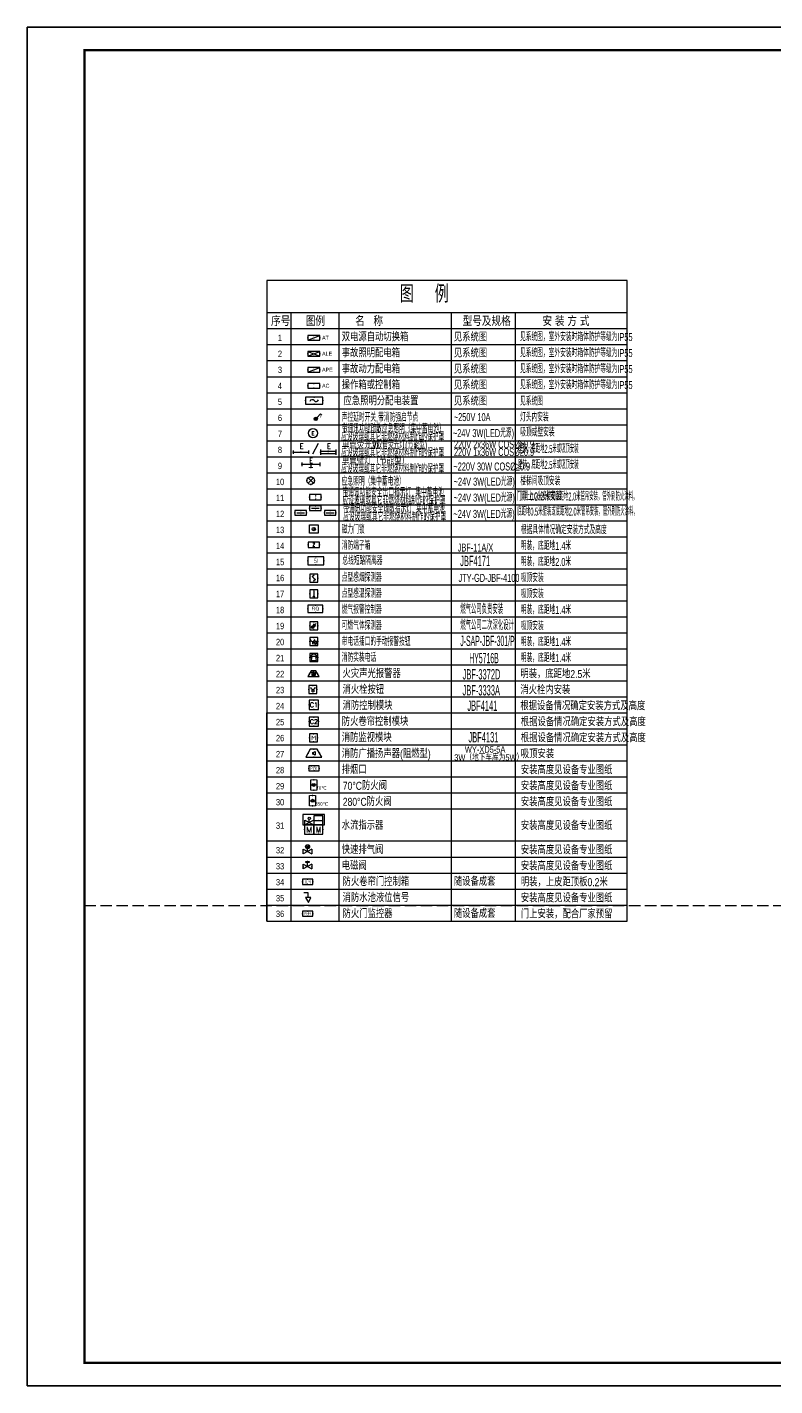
# Model space of a CAD drawing. Extents: x -54686 to 596156, y -555137 to 71395.
# Drawn here: x 215754 to 248431, y -483226 to -423826 of the extents above; entities that cross this region are included whole.
import ezdxf
from ezdxf.enums import TextEntityAlignment as Align

# ---------------------------------------------------------------- set-up
doc = ezdxf.new("R2010")
doc.units = 0
doc.header["$LTSCALE"] = 1000
for name, pattern in [('CONTINOUS', [0]), ('DASH', [0.35, 0.25, -0.1]), ('DOTE', [2.42, 2, -0.2, 0.02, -0.2])]:
    doc.linetypes.add(name, pattern=pattern)
doc.layers.get('0').update_dxf_attribs({"linetype": 'CONTINUOUS'})
for name, color, linetype in [('BG-TEXT', 7, 'CONTINUOUS'), ('BG-WIRE', 7, 'CONTINUOUS'), ('DIM-系统', 3, 'CONTINUOUS'), ('EQUIP', 3, 'CONTINUOUS'), ('EQUIP-动力', 3, 'CONTINUOUS'), ('EQUIP-消防', 3, 'CONTINUOUS'), ('EQUIP-照明', 3, 'CONTINUOUS'), ('EQUIP-箱柜', 3, 'CONTINUOUS'), ('LAYER1', 7, 'CONTINOUS'), ('TEL_TEXT', 3, 'CONTINUOUS'), ('TEL_TITLE', 6, 'CONTINUOUS'), ('WIRE', 4, 'CONTINUOUS')]:
    doc.layers.add(name, color=color, linetype=linetype)
doc.styles.add('_HZTXT', font='ROS', dxfattribs={"width": 0.8, "bigfont": 'JD'})
doc.styles.add('_SIMPLEX', font='SIMPLEX', dxfattribs={"width": 0.8, "bigfont": 'JD'})
doc.styles.add('_TCH_LABEL', font='COMPLEX', dxfattribs={"bigfont": 'GBCBIG'})
doc.styles.add('_TEL_DIM', font='SIMPLEX', dxfattribs={"width": 0.8, "height": 3.5, "bigfont": 'HZTXT'})
doc.styles.add('JD', font='ROS', dxfattribs={"width": 0.8, "height": 600, "bigfont": 'HZTXT'})
doc.styles.get("Standard").update_dxf_attribs({"font": 'GBENOR', "bigfont": 'GBCBIG'})

# ---------------------------------------------------------------- blocks, each defined once
blk = doc.blocks.new('$equip$00001416')
for p, q in [((0.75, 0.6), (-0.75, 0.6)), ((-0.75, 0), (0.75, 0.6)), ((-0.75, 0.6), (-0.75, 0)), ((-0.75, 0), (0.75, 0)), ((0.75, 0), (0.75, 0.6))]:
    blk.add_line(p, q)
for p in [(-0.75, 0.3), (0, 0.6), (0, 0), (0.75, 0.3)]:
    blk.add_point(p)
at = {"style": '_TCH_LABEL', "flags": 9}
blk.add_attdef('A', (0, 0), '', height=0.00002, dxfattribs=at)
blk = doc.blocks.new('$equip$00001424')
for p, q in [((-0.75, 0), (0.75, 0.6)), ((-0.75, 0.6), (0.75, 0)), ((0.75, 0.6), (-0.75, 0.6)), ((-0.75, 0.6), (-0.75, 0)), ((-0.75, 0), (0.75, 0)), ((0.75, 0), (0.75, 0.6))]:
    blk.add_line(p, q)
for p in [(-0.75, 0.3), (0, 0.6), (0, 0), (0.75, 0.3)]:
    blk.add_point(p)
at = {"style": '_TCH_LABEL', "flags": 9}
blk.add_attdef('A', (0, 0), '', height=0.00002, dxfattribs=at)
blk = doc.blocks.new('$equip$00001413')
for p, q in [((0.75, 0.6), (-0.75, 0.6)), ((-0.75, 0.6), (-0.75, 0)), ((-0.75, 0), (0.75, 0)), ((0.75, 0), (0.75, 0.6))]:
    blk.add_line(p, q)
for p in [(-0.75, 0.3), (0, 0.6), (0, 0), (0.75, 0.3)]:
    blk.add_point(p)
at = {"style": '_TCH_LABEL', "flags": 9}
blk.add_attdef('A', (0, 0), '', height=0.00002, dxfattribs=at)
blk = doc.blocks.new('$equip$00001763')
for p, q in [((0.72, 0.66), (-0.72, 0.66)), ((-0.72, 0.66), (-0.72, 0)), ((-0.72, 0), (0.72, 0)), ((0.72, 0), (0.72, 0.66))]:
    blk.add_line(p, q)
for p in [(-0.72, 0.33), (0, 0.66), (0, 0), (0.72, 0.33)]:
    blk.add_point(p)
at = {"width": 0.8}
blk.add_text('E', height=0.45, dxfattribs=at).set_placement((-0.08, 0.11))
at = {"style": '_TEL_DIM', "flags": 1}
blk.add_attdef('A', text='', height=0.00002, dxfattribs=at).set_placement((0, 0), align=Align.MIDDLE_CENTER)
blk = doc.blocks.new('$equip$00001687')
for p, q in [((0.72, 0.6), (-0.72, 0.6)), ((-0.72, 0.6), (-0.72, 0)), ((-0.72, 0), (0.72, 0)), ((0.72, 0), (0.72, 0.6))]:
    blk.add_line(p, q)
at = {"color": 7}
blk.add_line((-0.48, 0.3), (0.48, 0.3), dxfattribs=at)
for p in [(-0.72, 0.3), (0, 0.6), (0, 0), (0.72, 0.3)]:
    blk.add_point(p)
blk.add_solid([(0.24, 0.23), (0.53, 0.3), (0.24, 0.37)])
at = {"layer": 'TEL_TEXT', "style": '_TEL_DIM', "flags": 1}
blk.add_attdef('A', text='', height=0.00002, dxfattribs=at).set_placement((0, 0), align=Align.MIDDLE_CENTER)
blk = doc.blocks.new('$equip$00001686')
for p, q in [((0.72, 0.6), (-0.72, 0.6)), ((-0.72, 0.6), (-0.72, 0)), ((-0.72, 0), (0.72, 0)), ((0.72, 0), (0.72, 0.6))]:
    blk.add_line(p, q)
at = {"color": 7}
blk.add_line((-0.48, 0.3), (0.48, 0.3), dxfattribs=at)
for p in [(-0.72, 0.3), (0, 0.6), (0, 0), (0.72, 0.3)]:
    blk.add_point(p)
blk.add_solid([(-0.24, 0.23), (-0.53, 0.3), (-0.24, 0.37)])
at = {"layer": 'TEL_TEXT', "style": '_TEL_DIM', "flags": 1}
blk.add_attdef('A', text='', height=0.00002, dxfattribs=at).set_placement((0, 0), align=Align.MIDDLE_CENTER)
blk = doc.blocks.new('$equip$00001685')
for p, q in [((0.72, 0), (-0.72, 0)), ((-0.72, 0), (-0.72, -0.6)), ((0.72, -0.6), (0.72, 0)), ((-0.72, -0.6), (0.72, -0.6)), ((-0.48, -0.3), (0.48, -0.3))]:
    blk.add_line(p, q)
for p in [(0, 0), (-0.72, -0.3), (0, -0.6), (0.72, -0.3)]:
    blk.add_point(p)
for points in [[(-0.24, -0.37), (-0.53, -0.3), (-0.24, -0.23)], [(0.24, -0.37), (0.53, -0.3), (0.24, -0.23)]]:
    blk.add_solid(points)
at = {"flags": 9}
blk.add_attdef('A', (0, 0), '', height=0.00002, dxfattribs=at)
blk = doc.blocks.new('$equip$00001700')
for p, q in [((-0.5, 0.5), (-0.5, -0.5)), ((0.5, 0.5), (-0.5, 0.5)), ((-0.2, 0.2), (0.05, 0.4)), ((0, 0), (-0.2, 0.2)), ((0, 0), (0.2, -0.2)), ((0.5, -0.5), (0.5, 0.5)), ((-0.5, -0.5), (0.5, -0.5)), ((0.2, -0.2), (-0.05, -0.4))]:
    blk.add_line(p, q)
for p in [(-0.5, 0), (0, 0.5), (0.5, 0), (0, -0.5)]:
    blk.add_point(p)
at = {"flags": 1}
for tag, height, p in [('A', 0.00002, (0, 0)), ('B', 0.4, (0.75, -0.2))]:
    blk.add_attdef(tag, text='', height=height, dxfattribs=at).set_placement(p, align=Align.MIDDLE_CENTER)
blk = doc.blocks.new('$equip_U$00000003')
for p, q in [((-0.5, 0), (-0.5, -1)), ((0.5, 0), (-0.5, 0)), ((0.5, -1), (0.5, 0)), ((-0.5, -1), (0.5, -1)), ((0, -0.12), (0, -0.91))]:
    blk.add_line(p, q)
blk.add_circle((0, -0.84), 0.075)
for p in [(0, 0), (-0.5, -0.5), (0, -1), (0.5, -0.5)]:
    blk.add_point(p)
for points in [[(-0.06, -0.8), (0.06, -0.8), (-0.08, -0.84), (0.08, -0.84)], [(-0.06, -0.88), (0.06, -0.88), (-0.08, -0.84), (0.08, -0.84)], [(-0.04, -0.77), (0.04, -0.77), (-0.06, -0.8), (0.06, -0.8)], [(-0.04, -0.9), (0.04, -0.9), (-0.06, -0.88), (0.06, -0.88)], [(0, -0.76), (0, -0.76), (-0.04, -0.77), (0.04, -0.77)], [(0, -0.91), (0, -0.91), (-0.04, -0.9), (0.04, -0.9)]]:
    blk.add_solid(points)
at = {"flags": 9}
blk.add_attdef('A', (0, 0), '', height=0.00002, dxfattribs=at)
blk.add_attdef('B', text='', height=0.4, dxfattribs=at).set_placement((0.78, -0.7), align=Align.MIDDLE_CENTER)
blk = doc.blocks.new('$equip$00001711')
for p, q in [((-0.5, 1), (-0.5, 0)), ((0.5, 1), (-0.5, 1)), ((-0.5, 0), (0.5, 0)), ((-0.17, 0.5), (-0.17, 0.15)), ((0.5, 0), (0.5, 1))]:
    blk.add_line(p, q)
for radius in [0.226, 0.113]:
    blk.add_circle((0.23, 0.36), radius)
blk.add_arc((-0.17, 0.8), 0.3, 180, 0)
for p in [(-0.5, 0.5), (0, 1), (0, 0), (0.5, 0.5)]:
    blk.add_point(p)
at = {"flags": 1}
for tag, height, p in [('A', 0.00002, (0, 0)), ('B', 0.4, (0.76, 0.31))]:
    blk.add_attdef(tag, text='', height=height, dxfattribs=at).set_placement(p, align=Align.MIDDLE_CENTER)
blk = doc.blocks.new('$equip$00001714')
for p, q in [((0.5, 1), (-0.5, 1)), ((-0.5, 1), (-0.5, 0)), ((-0.5, 0), (0.5, 0)), ((-0.4, 0.5), (-0.27, 0.5)), ((-0.25, 0.6), (-0.35, 0.1)), ((-0.35, 0.1), (0.35, 0.1)), ((0.25, 0.6), (-0.25, 0.6)), ((0.35, 0.1), (0.25, 0.6)), ((0.4, 0.5), (0.27, 0.5)), ((0.5, 0), (0.5, 1))]:
    blk.add_line(p, q)
blk.add_arc((0, 0.5), 0.4, 0, 180)
for p in [(-0.5, 0.5), (0, 1), (0, 0), (0.5, 0.5)]:
    blk.add_point(p)
at = {"flags": 1}
for tag, height, p in [('A', 0.00002, (0, 0)), ('B', 0.4, (0.79, 0.3))]:
    blk.add_attdef(tag, text='', height=height, dxfattribs=at).set_placement(p, align=Align.MIDDLE_CENTER)
blk = doc.blocks.new('$equip$00001712')
for p, q in [((-0.5, 1), (-0.5, 0)), ((0.5, 1), (-0.5, 1)), ((-0.5, 0), (0.5, 0)), ((-0.22, 0.33), (0.22, 0.33)), ((0, 0.5), (0, 0.15)), ((0.5, 0), (0.5, 1))]:
    blk.add_line(p, q)
blk.add_arc((0, 0.8), 0.3, 180, 0)
for p in [(-0.5, 0.5), (0, 1), (0, 0), (0.5, 0.5)]:
    blk.add_point(p)
at = {"flags": 1}
for tag, height, p in [('A', 0.00002, (0, 0)), ('B', 0.4, (0.73, 0.3))]:
    blk.add_attdef(tag, text='', height=height, dxfattribs=at).set_placement(p, align=Align.MIDDLE_CENTER)
blk = doc.blocks.new('$equip$00001726')
for p, q in [((-0.5, 0), (-0.5, -1)), ((0.5, 0), (-0.5, 0)), ((0.5, -1), (0.5, 0)), ((-0.5, -1), (0.5, -1))]:
    blk.add_line(p, q)
for p in [(0, 0), (-0.5, -0.5), (0, -1), (0.5, -0.5)]:
    blk.add_point(p)
at = {"flags": 9}
blk.add_attdef('A', (0, 0), '', height=0.00002, dxfattribs=at)
for tag, height, flags, p in [('$TEXT$', 0.6, 8, (0, -0.5)), ('B', 0.4, 9, (0.825, -0.7))]:
    blk.add_attdef(tag, text='', height=height, dxfattribs=dict(flags=flags)).set_placement(p, align=Align.MIDDLE_CENTER)
blk = doc.blocks.new('$equip$00001698')
for p, q in [((0.15, 0.36), (0.62, 0.83)), ((0.62, 0.83), (0.77, 0.69))]:
    blk.add_line(p, q)
blk.add_circle((0, 0.21), 0.208)
for points in [[(-0.18, 0.31), (0.18, 0.31), (-0.21, 0.21), (0.21, 0.21)], [(-0.18, 0.1), (0.18, 0.1), (-0.21, 0.21), (0.21, 0.21)], [(-0.1, 0.39), (0.1, 0.39), (-0.18, 0.31), (0.18, 0.31)], [(-0.1, 0.03), (0.1, 0.03), (-0.18, 0.1), (0.18, 0.1)], [(0, 0.42), (0, 0.42), (-0.1, 0.39), (0.1, 0.39)], [(0, 0), (0, 0), (-0.1, 0.03), (0.1, 0.03)]]:
    blk.add_solid(points)
blk.add_attdef('$TEXT$', text='', height=0.4).set_placement((0.64, 0.51), align=Align.MIDDLE_CENTER)
at = {"flags": 1}
blk.add_attdef('A', text='', height=0.00002, dxfattribs=at).set_placement((0, 0), align=Align.MIDDLE_CENTER)
blk = doc.blocks.new('_LINKPT1')
blk.add_line((0, 0), (0, 0))
blk = doc.blocks.new('$equip$00001702')
for p, q in [((-0.5, 0.5), (-0.5, -0.5)), ((0.5, 0.5), (-0.5, 0.5)), ((-0.15, -0.15), (0.05, 0.3)), ((-0.15, -0.15), (0.3, 0.3)), ((-0.15, -0.15), (0.3, 0.05)), ((0.5, -0.5), (0.5, 0.5)), ((-0.5, -0.5), (0.5, -0.5))]:
    blk.add_line(p, q)
blk.add_circle((-0.15, -0.15), 0.158)
for p in [(-0.5, 0), (0, 0.5), (0.5, 0), (0, -0.5)]:
    blk.add_point(p)
for points in [[(-0.15, 0.01), (-0.15, 0.01), (-0.23, -0.01), (-0.07, -0.01)], [(-0.29, -0.07), (-0.01, -0.07), (-0.31, -0.15), (0.01, -0.15)], [(-0.29, -0.23), (-0.01, -0.23), (-0.31, -0.15), (0.01, -0.15)], [(-0.23, -0.01), (-0.07, -0.01), (-0.29, -0.07), (-0.01, -0.07)], [(-0.23, -0.29), (-0.07, -0.29), (-0.29, -0.23), (-0.01, -0.23)], [(-0.15, -0.31), (-0.15, -0.31), (-0.23, -0.29), (-0.07, -0.29)]]:
    blk.add_solid(points)
at = {"flags": 1}
for tag, height, p in [('A', 0.00002, (0, 0)), ('B', 0.4, (0.73, -0.19))]:
    blk.add_attdef(tag, text='', height=height, dxfattribs=at).set_placement(p, align=Align.MIDDLE_CENTER)
blk = doc.blocks.new('$equip$00001776')
for p, q in [((0.72, 0.66), (-0.72, 0.66)), ((-0.72, 0.66), (-0.72, 0)), ((-0.72, 0), (0.72, 0)), ((0.72, 0), (0.72, 0.66))]:
    blk.add_line(p, q)
for p in [(-0.72, 0.33), (0, 0.66), (0, 0), (0.72, 0.33)]:
    blk.add_point(p)
at = {"color": 7, "style": '_TEL_DIM'}
blk.add_attdef('$TEXT$', text='', height=0.4, dxfattribs=at).set_placement((0, 0.33), align=Align.MIDDLE_CENTER)
at = {"color": 7, "style": '_TEL_DIM', "flags": 1}
blk.add_attdef('A', text='', height=0.00002, dxfattribs=at).set_placement((0, 0), align=Align.MIDDLE_CENTER)
blk = doc.blocks.new('$equip$00001755')
for p, q in [((0.65, 0), (-0.65, 0)), ((-0.65, 0), (-0.65, -0.65)), ((0.65, -0.65), (0.65, 0)), ((-0.65, -0.65), (0.65, -0.65))]:
    blk.add_line(p, q)
for p in [(0, 0), (-0.65, -0.33), (0, -0.65), (0.65, -0.33)]:
    blk.add_point(p)
at = {"width": 0.8}
blk.add_text('PYK', height=0.4, dxfattribs=at).set_placement((-0.02, -0.33), align=Align.MIDDLE)
at = {"flags": 9}
blk.add_attdef('A', (0, 0), '', height=0.00002, dxfattribs=at)
blk.add_attdef('B', text='', height=0.4, dxfattribs=at).set_placement((1.04, -0.36), align=Align.MIDDLE_CENTER)
blk = doc.blocks.new('$equip$00001756')
for p, q in [((-0.65, 0), (-0.65, -0.65)), ((0.65, 0), (-0.65, 0)), ((0.65, -0.65), (0.65, 0)), ((-0.65, -0.65), (0.65, -0.65))]:
    blk.add_line(p, q)
for p in [(0, 0), (-0.65, -0.33), (0, -0.65), (0.65, -0.33)]:
    blk.add_point(p)
at = {"width": 0.8}
blk.add_text('JLM', height=0.4, dxfattribs=at).set_placement((-0.02, -0.33), align=Align.MIDDLE)
at = {"flags": 9}
blk.add_attdef('A', (0, 0), '', height=0.00002, dxfattribs=at)
blk.add_attdef('B', text='', height=0.4, dxfattribs=at).set_placement((1.03, -0.35), align=Align.MIDDLE_CENTER)
blk = doc.blocks.new('A$C2AD7748D')
at = {"layer": 'EQUIP'}
for p, q in [((134, 285), (0, 285)), ((217, 149), (51, 149)), ((51, 149), (139, 0)), ((134, 149), (134, 285)), ((139, 0), (217, 149))]:
    blk.add_line(p, q, dxfattribs=at)
blk = doc.blocks.new('A$C00CB3F40')
at = {"layer": 'WIRE', "color": 4, "xscale": 1.95, "yscale": 1.95, "zscale": 1.95}
blk.add_blockref('A$C2AD7748D', (0, 0), dxfattribs=at)
blk = doc.blocks.new('M_Z39YJY')
for p, q in [((-0.55, 0.3), (0.55, -0.3)), ((0.55, 0.3), (-0.55, -0.3)), ((-0.55, -0.3), (-0.55, 0.3)), ((0, 0), (0, 0.35)), ((0.55, 0.3), (0.55, -0.3))]:
    blk.add_line(p, q)
blk.add_circle((0, 0.6), 0.25)
at = {"xscale": 0.002, "yscale": 0.002, "zscale": 0.002}
for p in [(-0.55, 0), (0, 0.85), (0, 0), (0.55, 0)]:
    blk.add_blockref('_LINKPT1', p, dxfattribs=at)
at = {"style": '_SIMPLEX', "flags": 8}
blk.add_attdef('$TEXT$', text='', height=0.32, dxfattribs=at).set_placement((0, 0.6), align=Align.MIDDLE_CENTER)
at = {"width": 0.8, "flags": 9}
blk.add_attdef('A', (0, 0), '', height=0.00002, dxfattribs=at)
blk = doc.blocks.new('$equip$00001328')
for p, q in [((-0.2, 0), (0.2, 0)), ((-0.2, -0.15), (-0.2, 0)), ((0.2, 0), (0.2, -0.15)), ((-0.55, -0.95), (-0.55, -0.35)), ((-0.55, -0.35), (0.55, -0.95)), ((0.55, -0.35), (-0.55, -0.95)), ((0.2, -0.15), (-0.2, -0.15)), ((0, -0.65), (0, -0.15)), ((0.55, -0.35), (0.55, -0.95))]:
    blk.add_line(p, q)
for p in [(0, 0), (-0.55, -0.7), (0, -0.65), (0.55, -0.7)]:
    blk.add_point(p)
at = {"style": '_TCH_LABEL', "flags": 9}
blk.add_attdef('A', (0, 0), '', height=0.00002, dxfattribs=at)
blk = doc.blocks.new('A$C5F0073ED')
blk.add_point((351, 1))
at = {"layer": 'EQUIP-消防'}
for p, q in [((202, 350), (0, 1)), ((0, 1), (703, 1)), ((502, 350), (202, 350)), ((502, 350), (202, 350)), ((244, 285), (332, 245)), ((264, 125), (244, 285)), ((332, 125), (244, 125)), ((244, 125), (244, 57)), ((244, 57), (332, 57)), ((332, 245), (312, 125)), ((332, 57), (332, 125)), ((352, 350), (352, 0)), ((396, 56), (396, 170)), ((456, 56), (396, 56)), ((456, 170), (456, 56)), ((703, 1), (502, 350))]:
    blk.add_line(p, q, dxfattribs=at)
blk.add_circle((426, 216), 55.4, dxfattribs=at)
for p in [(101, 175), (352, 350), (602, 175)]:
    blk.add_point(p, dxfattribs=at)
at = {"color": 7, "style": '_TEL_DIM', "flags": 1}
blk.add_attdef('A', text='', height=0.01, dxfattribs=at).set_placement((351, 1), align=Align.MIDDLE_CENTER)
blk = doc.blocks.new('$equip$00002789')
for p, q in [((0.65, 0.65), (-0.65, 0.65)), ((-0.65, 0.65), (-0.65, 0)), ((-0.65, 0), (0.65, 0)), ((0.65, 0), (0.65, 0.65))]:
    blk.add_line(p, q)
at = {"const_width": 0.04}
blk.add_lwpolyline([(-0.65, 0), (-0.65, 0.65), (0.65, 0.65), (0.65, 0), (-0.65, 0), (-0.65, 0.65)], dxfattribs=at)
for p in [(-0.65, 0.33), (0, 0.65), (0, 0), (0.65, 0.33)]:
    blk.add_point(p)
at = {"color": 7}
blk.add_attdef('$TEXT$', text='', height=0.3, dxfattribs=at).set_placement((0.01, 0.34), align=Align.MIDDLE_CENTER)
at = {"color": 7, "flags": 1}
for tag, height, p in [('A', 0.00002, (0, 0)), ('B', 0.4, (0.9, 0.25))]:
    blk.add_attdef(tag, text='', height=height, dxfattribs=at).set_placement(p, align=Align.MIDDLE_CENTER)
blk = doc.blocks.new('$equip$00001160')
for p, q in [((-1.2, 0.42), (-1.2, -0.42)), ((-1.2, 0.17), (1.2, 0.17)), ((1.2, 0.42), (1.2, -0.42)), ((-1.2, -0.17), (1.2, -0.17))]:
    blk.add_line(p, q)
at = {"const_width": 0.1}
for points in [[(-1.2, 0.17), (1.2, 0.17)], [(-1.2, -0.17), (1.2, -0.17)]]:
    blk.add_lwpolyline(points, dxfattribs=at)
at = {"layer": 'EQUIP-照明'}
for p in [(-1.2, 0), (0, 0.17), (1.2, 0), (0, -0.17)]:
    blk.add_point(p, dxfattribs=at)
at = {"layer": 'EQUIP-照明', "flags": 9}
blk.add_attdef('A', (0, 0), '', height=0.00002, dxfattribs=at)
blk = doc.blocks.new('$equip$00001159')
for p, q in [((-1.2, 0.25), (-1.2, -0.25)), ((-1.2, 0), (1.2, 0)), ((1.2, 0.25), (1.2, -0.25))]:
    blk.add_line(p, q)
at = {"const_width": 0.14}
blk.add_lwpolyline([(-1.2, 0), (1.2, 0)], dxfattribs=at)
at = {"layer": 'EQUIP-照明'}
for p in [(-1.2, 0), (0, 0), (1.2, 0)]:
    blk.add_point(p, dxfattribs=at)
at = {"layer": 'EQUIP-照明', "flags": 9}
blk.add_attdef('A', (0, 0), '', height=0.00002, dxfattribs=at)
blk = doc.blocks.new('$equip$00002677')
for p, q in [((-0.3, 0.7), (-0.7, 0)), ((-0.7, 0), (0.7, 0)), ((0.3, 0.7), (-0.3, 0.7)), ((-0.12, 0.42), (-0.12, 0.26)), ((-0.12, 0.42), (-0.04, 0.42)), ((-0.04, 0.26), (-0.12, 0.26)), ((-0.04, 0.42), (0.12, 0.5)), ((-0.04, 0.42), (-0.04, 0.26)), ((0.12, 0.17), (-0.04, 0.26)), ((0.12, 0.5), (0.12, 0.17)), ((0.7, 0), (0.3, 0.7))]:
    blk.add_line(p, q)
at = {"const_width": 0.04}
blk.add_lwpolyline([(-0.3, 0.7), (0.3, 0.7), (0.7, 0), (-0.7, 0), (-0.3, 0.7), (0.3, 0.7)], dxfattribs=at)
blk.add_lwpolyline([(-0.3, 0.7), (0.3, 0.7), (0.7, 0), (-0.7, 0), (-0.3, 0.7), (0.3, 0.7)], dxfattribs=at)
for p in [(-0.5, 0.35), (0, 0.7), (0, 0), (0.5, 0.35)]:
    blk.add_point(p)
at = {"color": 7, "flags": 1}
for tag, height, p in [('A', 0.00002, (0, 0)), ('B', 0.4, (0.96, 0.3))]:
    blk.add_attdef(tag, text='', height=height, dxfattribs=at).set_placement(p, align=Align.MIDDLE_CENTER)
blk = doc.blocks.new('$equip$00002778')
for p, q in [((0.65, 0.65), (-0.65, 0.65)), ((-0.65, 0.65), (-0.65, 0)), ((-0.65, 0), (0.65, 0)), ((0.65, 0), (0.65, 0.65))]:
    blk.add_line(p, q)
at = {"const_width": 0.04}
blk.add_lwpolyline([(-0.65, 0.65), (-0.65, 0), (0.65, 0), (0.65, 0.65), (-0.65, 0.65), (-0.65, 0)], dxfattribs=at)
for p in [(-0.65, 0.33), (0, 0.65), (0, 0), (0.65, 0.33)]:
    blk.add_point(p)
at = {"color": 7}
blk.add_attdef('$TEXT$', text='', height=0.34, dxfattribs=at).set_placement((0.01, 0.34), align=Align.MIDDLE_CENTER)
at = {"color": 7, "flags": 1}
for tag, height, p in [('A', 0.00002, (0, 0)), ('B', 0.4, (0.9, 0.25))]:
    blk.add_attdef(tag, text='', height=height, dxfattribs=at).set_placement(p, align=Align.MIDDLE_CENTER)
blk = doc.blocks.new('$equip$00002779')
for p, q in [((0.65, 0.65), (-0.65, 0.65)), ((-0.65, 0.65), (-0.65, 0)), ((-0.65, 0), (0.65, 0)), ((0.65, 0), (0.65, 0.65))]:
    blk.add_line(p, q)
at = {"const_width": 0.04}
blk.add_lwpolyline([(-0.65, 0.65), (-0.65, 0), (0.65, 0), (0.65, 0.65), (-0.65, 0.65), (-0.65, 0)], dxfattribs=at)
for p in [(-0.65, 0.33), (0, 0.65), (0, 0), (0.65, 0.33)]:
    blk.add_point(p)
at = {"color": 7}
blk.add_attdef('$TEXT$', text='', height=0.34, dxfattribs=at).set_placement((0.01, 0.34), align=Align.MIDDLE_CENTER)
at = {"color": 7, "flags": 1}
for tag, height, p in [('A', 0.00002, (0, 0)), ('B', 0.4, (0.9, 0.25))]:
    blk.add_attdef(tag, text='', height=height, dxfattribs=at).set_placement(p, align=Align.MIDDLE_CENTER)
blk = doc.blocks.new('$equip$00001838')
blk.add_circle((0, 0), 0.5)
at = {"color": 7, "style": '_TEL_DIM'}
blk.add_attdef('$TEXT$', text='', height=0.4, dxfattribs=at).set_placement((0, 0), align=Align.MIDDLE_CENTER)
at = {"color": 7, "style": '_TEL_DIM', "flags": 1}
blk.add_attdef('A', text='', height=0.00002, dxfattribs=at).set_placement((0, 0), align=Align.MIDDLE_CENTER)
blk = doc.blocks.new('$equip$00002539')
for p, q in [((-0.35, 0.35), (0.35, -0.35)), ((0.35, 0.35), (-0.35, -0.35))]:
    blk.add_line(p, q)
at = {"const_width": 0.04}
blk.add_lwpolyline([(-0.5, 0, 1), (0.5, 0, 1), (-0.5, 0, 0.911406)], format="xyb", dxfattribs=at)
blk.add_circle((0, 0), 0.5)
for p in [(-0.5, 0), (0, 0.5), (0.5, 0), (0, -0.5)]:
    blk.add_point(p)
at = {"color": 7, "style": '_TEL_DIM', "flags": 1}
blk.add_attdef('A', text='', height=0.00002, dxfattribs=at).set_placement((0, 0), align=Align.MIDDLE_CENTER)
blk = doc.blocks.new('$equip$00001164')
for p, q in [((-1.2, 0.66), (-1.2, 0.16)), ((-1.2, 0.41), (1.2, 0.41)), ((0, 0.41), (0, 0)), ((0, 0), (0, 0)), ((1.2, 0.66), (1.2, 0.16))]:
    blk.add_line(p, q)
at = {"const_width": 0.14}
for points in [[(-1.2, 0.41), (1.2, 0.41)], [(-0.28, 0), (0.28, 0)]]:
    blk.add_lwpolyline(points, dxfattribs=at)
for p in [(-1.2, 0.41), (0, 0.41), (0, 0), (1.2, 0.41)]:
    blk.add_point(p)
at = {"flags": 9}
blk.add_attdef('A', (0, 0), '', height=0.00002, dxfattribs=at)
blk = doc.blocks.new('$equip$00001427')
for p, q in [((0.75, 0.6), (-0.75, 0.6)), ((-0.75, 0.6), (-0.75, 0)), ((-0.75, 0), (0.75, 0)), ((0.75, 0), (0.75, 0.6))]:
    blk.add_line(p, q)
for centre, start, end in [((-0.17, 0.17), 37.875, 164.7449), ((0.17, 0.43), 217.875, 344.7449)]:
    blk.add_arc(centre, 0.214, start, end)
for p in [(-0.75, 0.3), (0, 0.6), (0, 0), (0.75, 0.3)]:
    blk.add_point(p)
at = {"style": '_TCH_LABEL', "flags": 9}
blk.add_attdef('A', (0, 0), '', height=0.00002, dxfattribs=at)
blk = doc.blocks.new('$equip_U$00000156(HT0578)')
at = {"color": 3}
for p, q in [((0, 0), (-1, 0)), ((-1, 0), (-1, -1)), ((1, 1), (0, 1)), ((0, 1), (0, 0)), ((0, 0), (1, 0)), ((1, 0), (0, 0)), ((0, 0), (0, -1)), ((0, -1), (0, 0)), ((1, 0), (1, 1)), ((1, -1), (1, 0)), ((-1, -1), (0, -1)), ((0, -1), (1, -1))]:
    blk.add_line(p, q, dxfattribs=at)
at = {"color": 3, "linetype": 'Continuous'}
for p, q in [((-0.99, 0), (-0.99, 0.54)), ((-0.99, 0.54), (0, 0)), ((0, 0.54), (-0.99, 0)), ((-0.49, 0.27), (-0.49, 0.59)), ((0, 0.54), (0, 0))]:
    blk.add_line(p, q, dxfattribs=at)
at = {"color": 7}
blk.add_line((0.1, 0.5), (0.9, 0.5), dxfattribs=at)
at = {"color": 4, "linetype": 'DASH'}
blk.add_lwpolyline([(-1.19, 0), (1.19, 0), (1.19, 1.16), (-1.19, 1.16)], close=True, dxfattribs=at)
at = {"color": 3}
blk.add_lwpolyline([(-1, 0), (1, 0), (1, 0), (-1, 0)], close=True, dxfattribs=at)
at = {"color": 3, "linetype": 'Continuous'}
blk.add_circle((-0.49, 0.72), 0.135, dxfattribs=at)
for p in [(-0.99, 0), (1, 0), (-1, -0.5), (-0.5, -1), (0, -1), (0.5, -1), (1, -0.5)]:
    blk.add_point(p)
at = {"color": 7}
blk.add_solid([(0.9, 0.5), (0.55, 0.57), (0.55, 0.43)], dxfattribs=at)
at = {"color": 7, "style": '_TEL_DIM', "flags": 1}
blk.add_attdef('A', text='', height=0.000025, dxfattribs=at).set_placement((0, 0), align=Align.MIDDLE_CENTER)
at = {"color": 7, "style": '_TEL_DIM'}
blk.add_attdef('$TEXT$', text='', height=0.627, dxfattribs=at).set_placement((-0.5, -0.5), align=Align.MIDDLE_CENTER)
at = {"color": 3, "style": '_TEL_DIM', "width": 0.8}
blk.add_attdef('M', text='', height=0.627, dxfattribs=at).set_placement((0.5, -0.5), align=Align.MIDDLE_CENTER)
blk = doc.blocks.new('$equip_U$00000169(HT0578)')
at = {"color": 1}
for p, q in [((0.5, 1), (-0.5, 1)), ((-0.5, 1), (-0.5, 0)), ((0.5, 1), (-0.5, 1)), ((-0.5, 1), (-0.5, 0)), ((-0.5, 0), (0.5, 0)), ((-0.5, 0), (0.5, 0)), ((0.5, 0), (0.5, 1)), ((0.5, 0), (0.5, 1))]:
    blk.add_line(p, q, dxfattribs=at)
at = {"color": 1, "const_width": 0.0125}
for points in [[(-0.5, 1), (-0.5, 0)], [(0.5, 1), (-0.5, 1)], [(-0.5, 0), (0.5, 0)], [(0.5, 0), (0.5, 1)]]:
    blk.add_lwpolyline(points, dxfattribs=at)
for p in [(-0.5, 0.5), (0, 1), (0, 0), (0.5, 0.5)]:
    blk.add_point(p)
at = {"color": 7, "style": '_TEL_DIM'}
blk.add_attdef('$TEXT$', text='', height=0.5, dxfattribs=at).set_placement((0, 0.49), align=Align.MIDDLE_CENTER)
at = {"color": 7, "style": '_TEL_DIM', "flags": 1}
blk.add_attdef('A', text='', height=0.000025, dxfattribs=at).set_placement((0, 0), align=Align.MIDDLE_CENTER)
blk = doc.blocks.new('$equip_U$00000170(HT0578)')
at = {"color": 1}
for p, q in [((0.5, 1), (-0.5, 1)), ((-0.5, 1), (-0.5, 0)), ((0.5, 1), (-0.5, 1)), ((-0.5, 1), (-0.5, 0)), ((-0.5, 0), (0.5, 0)), ((-0.5, 0), (0.5, 0)), ((0.5, 0), (0.5, 1)), ((0.5, 0), (0.5, 1))]:
    blk.add_line(p, q, dxfattribs=at)
at = {"color": 1, "const_width": 0.0125}
for points in [[(-0.5, 1), (-0.5, 0)], [(0.5, 1), (-0.5, 1)], [(-0.5, 0), (0.5, 0)], [(0.5, 0), (0.5, 1)]]:
    blk.add_lwpolyline(points, dxfattribs=at)
for p in [(-0.5, 0.5), (0, 1), (0, 0), (0.5, 0.5)]:
    blk.add_point(p)
at = {"color": 7, "style": '_TEL_DIM'}
blk.add_attdef('$TEXT$', text='', height=0.5, dxfattribs=at).set_placement((0, 0.49), align=Align.MIDDLE_CENTER)
at = {"color": 7, "style": '_TEL_DIM', "flags": 1}
blk.add_attdef('A', text='', height=0.000025, dxfattribs=at).set_placement((0, 0), align=Align.MIDDLE_CENTER)
blk = doc.blocks.new('$equip$00002402')
at = {"lineweight": 20}
for p, q in [((0.32, 0.56), (-0.33, 0.56)), ((-0.33, -0.56), (0.32, -0.56))]:
    blk.add_line(p, q, dxfattribs=at)
for p, q in [((-0.33, -0.56), (-0.33, 0.56)), ((-0.24, 0), (0, 0)), ((0, 0), (0.24, 0)), ((0.32, 0.56), (0.32, -0.56))]:
    blk.add_line(p, q)
at = {"const_width": 0.04}
for points in [[(-0.33, -0.56), (-0.33, 0.56)], [(-0.33, 0.56), (0.32, 0.56), (0.32, -0.56), (-0.33, -0.56), (-0.33, 0.56), (0.32, 0.56)]]:
    blk.add_lwpolyline(points, dxfattribs=at)
blk.add_circle((0, 0), 0.164)
for p in [(-0.33, 0), (0, 0.56), (0.32, 0), (0, -0.56)]:
    blk.add_point(p)
at = {"color": 7, "style": '_TEL_DIM', "flags": 1}
blk.add_attdef('A', text='', height=0.00002, dxfattribs=at).set_placement((0, 0), align=Align.MIDDLE_CENTER)
at = {"color": 7}
blk.add_attdef('$TEXT$', text='', height=0.4, dxfattribs=at).set_placement((0.83, -0.34), align=Align.MIDDLE_CENTER)
blk = doc.blocks.new('$equip$00002403')
for p, q in [((-0.33, -0.56), (-0.33, 0.56)), ((-0.24, 0), (0, 0)), ((0, 0), (0.24, 0)), ((0.32, 0.56), (0.32, -0.56))]:
    blk.add_line(p, q)
at = {"lineweight": 20}
for p, q in [((0.32, 0.56), (-0.33, 0.56)), ((-0.33, -0.56), (0.32, -0.56))]:
    blk.add_line(p, q, dxfattribs=at)
at = {"const_width": 0.04}
for points in [[(-0.33, 0.56), (0.32, 0.56), (0.32, -0.56), (-0.33, -0.56), (-0.33, 0.56), (0.32, 0.56)], [(-0.33, -0.56), (-0.33, 0.56)]]:
    blk.add_lwpolyline(points, dxfattribs=at)
blk.add_circle((0, 0), 0.164)
for p in [(-0.33, 0), (0, 0.56), (0.32, 0), (0, -0.56)]:
    blk.add_point(p)
at = {"color": 7, "style": '_TEL_DIM', "flags": 1}
blk.add_attdef('A', text='', height=0.00002, dxfattribs=at).set_placement((0, 0), align=Align.MIDDLE_CENTER)
at = {"color": 7}
blk.add_attdef('$TEXT$', text='', height=0.4, dxfattribs=at).set_placement((0.96, -0.34), align=Align.MIDDLE_CENTER)
blk = doc.blocks.new('SDG AETH AE5H')
at = {"layer": 'DIM-系统'}
blk.add_lwpolyline([(-54686, 13482), (29414, 13482), (29414, -45918), (-54686, -45918)], close=True, dxfattribs=at)

msp = doc.modelspace()

# ---------------------------------------------------------------- linework, layer by layer
for p, q in [((228468, -442029), (228220, -442489)), ((228279, -445696, 331063), (228279, -445841, 331063)), ((228282, -445696, 331063), (228282, -445841, 331063)), ((228285, -445696, 331063), (228285, -445841, 331063))]:
    msp.add_line(p, q)
at = {"elevation": 331063}
msp.add_lwpolyline([(228097, -445585), (228467, -445585), (228467, -445951), (228097, -445951)], close=True, dxfattribs=at)
msp.add_circle((228282, -445768, 331063), 72.6)
at = {"layer": 'BG-TEXT'}
msp.add_line((231008, -441896), (230924, -442246), dxfattribs=at)
at = {"layer": 'BG-WIRE'}
for p, q in [((241980, -434906), (226230, -434906)), ((226230, -434906), (226230, -454506)), ((241980, -462906), (241980, -434906)), ((226230, -436306), (241980, -436306)), ((227280, -436306), (227280, -454506)), ((229380, -436306), (229380, -454506)), ((234280, -436306), (234280, -454506)), ((237080, -436306), (237080, -454506)), ((226230, -437006), (241980, -437006)), ((226230, -437706), (241980, -437706)), ((226230, -438406), (241980, -438406)), ((226230, -439106), (241980, -439106)), ((226230, -439806), (241980, -439806)), ((226230, -440506), (241980, -440506)), ((226230, -441206), (241980, -441206)), ((226230, -441906), (241980, -441906)), ((226230, -441906), (241980, -441906)), ((226230, -442606), (241980, -442606)), ((226230, -443306), (241980, -443306)), ((226230, -444006), (241980, -444006)), ((226230, -444706), (241980, -444706)), ((226230, -445406), (241980, -445406)), ((226230, -446106), (241980, -446106)), ((226230, -446806), (241980, -446806)), ((226230, -447506), (241980, -447506)), ((226230, -448206), (241980, -448206)), ((226230, -448906), (241980, -448906)), ((226230, -449606), (241980, -449606)), ((226230, -450306), (241980, -450306)), ((226230, -451006), (241980, -451006)), ((226230, -451706), (241980, -451706)), ((226230, -451706), (241980, -451706)), ((227280, -451706), (227280, -462906)), ((226230, -452406), (241980, -452406)), ((229380, -452406), (229380, -462906)), ((234280, -452406), (234280, -462906)), ((237080, -452406), (237080, -462906)), ((226230, -453106), (241980, -453106)), ((226230, -453806), (241980, -453806)), ((226230, -453806), (226230, -462906)), ((226230, -462906), (226230, -453806)), ((226230, -454506), (241980, -454506)), ((226230, -455206), (241980, -455206)), ((226230, -455906), (241980, -455906)), ((226230, -456606), (241980, -456606)), ((226230, -457306), (241980, -457306)), ((226230, -458006), (241980, -458006)), ((226230, -459406), (241980, -459406)), ((226230, -460106), (241980, -460106)), ((226230, -460806), (241980, -460806)), ((226230, -461506), (241980, -461506)), ((226230, -462206), (241980, -462206)), ((226230, -462906), (241980, -462906))]:
    msp.add_line(p, q, dxfattribs=at)
at = {"layer": 'LAYER1', "linetype": 'DASH', "ltscale": 2}
msp.add_line((218254, -462224), (290854, -462224), dxfattribs=at)
at = {"layer": 'TEL_TITLE', "color": 6}
msp.add_lwpolyline([(215754, -483226), (299854, -483226), (299854, -423826), (215754, -423826)], close=True, dxfattribs=at)
at = {"layer": 'TEL_TITLE', "color": 6, "const_width": 100}
msp.add_lwpolyline([(218254, -482226), (298854, -482226), (298854, -424826), (218254, -424826)], close=True, dxfattribs=at)

# ---------------------------------------------------------------- block references
for name, p, xscale, yscale, zscale in [('_LINKPT1', (228355, -445768, 331063), 0.3024000000208616, 0.3024000000208616, 0.3024000000208616), ('A$C5F0073ED', (228025, -452214), 0.7, 0.7, 0.7)]:
    msp.add_blockref(name, p, dxfattribs=dict(xscale=xscale, yscale=yscale, zscale=zscale))
at = {"layer": 'DIM-系统'}
msp.add_blockref('SDG AETH AE5H', (270441, -437308), dxfattribs=at)
at = {"layer": 'EQUIP', "xscale": 350, "yscale": 350, "zscale": 350}
msp.add_blockref('M_Z39YJY', (228010, -459864), dxfattribs=at).add_auto_attribs({'$TEXT$': 'M'})
at = {"layer": 'EQUIP', "xscale": 0.7560000000521541, "yscale": 0.7560000000521541, "zscale": 0.7560000000521541}
msp.add_blockref('A$C00CB3F40', (227839, -462092), dxfattribs=at)
at = {"layer": 'EQUIP-动力', "xscale": 350, "yscale": 350, "zscale": 350}
msp.add_blockref('$equip$00001328', (228010, -460297), dxfattribs=at)
at = {"layer": 'EQUIP-消防'}
for name, p, xscale, yscale, zscale, values in [('$equip$00002778', (228373, -447331), 540, 540, 540, {'$TEXT$': 'SI'}), ('$equip$00002779', (228350, -449415), 500, 500, 500, {'$TEXT$': 'RQ'}), ('$equip_U$00000169(HT0578)', (228283, -453654), 400, 400, 400, {'$TEXT$': 'C1'}), ('$equip_U$00000170(HT0578)', (228283, -454386), 400, 400, 400, {'$TEXT$': 'C2'}), ('$equip$00001726', (228273, -454724), 350, 350, 350, {'$TEXT$': 'M'}), ('$equip$00002402', (228280, -456953), 400, 400, 400, {'$TEXT$': '70℃'}), ('$equip$00002403', (228227, -457648), 400, 400, 400, {'$TEXT$': '280℃'}), ('$equip_U$00000156(HT0578)', (228280, -458706), 400, 400, 400, {'M': 'M', '$TEXT$': 'M'}), ('$equip$00002789', (228014, -462699), 350, 350, 350, {'$TEXT$': 'FHM'})]:
    msp.add_blockref(name, p, dxfattribs=dict(at, xscale=xscale, yscale=yscale, zscale=zscale)).add_auto_attribs(values)
for name, p, xscale, yscale, zscale in [('$equip$00001700', (228282, -447909), 350, 350, 350), ('$equip_U$00000003', (228282, -448428), 350, 350, 350), ('$equip$00001702', (228282, -450003), 350, 350, 350), ('$equip$00001711', (228282, -450855), 350, 350, 350), ('$equip$00001714', (228282, -451555), 350, 350, 350), ('$equip$00001712', (228244, -452955), 350, 350, 350), ('$equip$00002677', (228280, -455742), 500, 500, 500), ('$equip$00001755', (228291, -456114), 350, 350, 350), ('$equip$00001756', (228010, -461082), 350, 350, 350)]:
    msp.add_blockref(name, p, dxfattribs=dict(at, xscale=xscale, yscale=yscale, zscale=zscale))
at = {"layer": 'EQUIP-照明'}
for name, p, xscale, yscale, zscale, values in [('$equip$00001698', (228364, -441026), 350, 350, 350, {'$TEXT$': 't'}), ('$equip$00001838', (228245, -441577), 400, 400, 400, {'$TEXT$': 'E'})]:
    msp.add_blockref(name, p, dxfattribs=dict(at, xscale=xscale, yscale=yscale, zscale=zscale)).add_auto_attribs(values)
for name, p, xscale, yscale, zscale in [('$equip$00001159', (227717, -442410), 280, 280, 280), ('$equip$00001160', (228914, -442410), 280, 280, 280), ('$equip$00001164', (228152, -443071), 333.3333333333333, 333.3333333333333, 333.3333333333333), ('$equip$00002539', (228149, -443651), 333.3333333333333, 333.3333333333333, 333.3333333333333), ('$equip$00001763', (228352, -444491), 350, 350, 350), ('$equip$00001686', (228352, -444958), 350, 350, 350), ('$equip$00001687', (227708, -445162), 350, 350, 350), ('$equip$00001685', (228997, -444958), 350, 350, 350)]:
    msp.add_blockref(name, p, dxfattribs=dict(at, xscale=xscale, yscale=yscale, zscale=zscale))
ref = msp.add_blockref('$equip$00001776', (228282, -446569), dxfattribs=dict(at, xscale=350, yscale=350, zscale=350))
ref.add_attrib('$TEXT$', 'Z', dxfattribs={"layer": 'TEL_TEXT', "height": 140, "style": '_TEL_DIM'}).set_placement((228282, -446454), align=Align.MIDDLE_CENTER)
at = {"layer": 'EQUIP-箱柜'}
for name, p, xscale, yscale, zscale in [('$equip$00001416', (228282, -437513), 350, 350, 350), ('$equip$00001424', (228282, -438213), 350, 350, 350), ('$equip$00001413', (228282, -439613), 350, 350, 350), ('$equip$00001427', (228297, -440302), 500, 500, 500)]:
    msp.add_blockref(name, p, dxfattribs=dict(at, xscale=xscale, yscale=yscale, zscale=zscale))
at = {"layer": 'EQUIP-箱柜', "color": 7, "xscale": 350, "yscale": 350, "zscale": 350}
msp.add_blockref('$equip$00001416', (228282, -438913), dxfattribs=at)

# ---------------------------------------------------------------- texts
at = {"style": '_HZTXT', "width": 0.8, "flags": 9}
for p in [(228278, -445768, 331063), (228282, -445768, 331063)]:
    msp.add_attdef('A', p, '传声器', height=0.00302, dxfattribs=at)
at = {"layer": 'BG-TEXT'}
for s, height, style, width, p in [('图    例', 770, 'JD', 0.8, (232037, -435872)), ('序号', 420, '_HZTXT', 0.8, (226414, -436889)), ('图例', 420, '_HZTXT', 0.8, (227931, -436889)), ('名   称', 420, '_HZTXT', 0.8, (230092, -436889)), ('型号及规格', 420, '_HZTXT', 0.8, (234787, -436889)), ('安 装 方 式', 420, '_HZTXT', 0.8, (238277, -436889)), ('双电源自动切换箱', 350, '_HZTXT', 0.8, (229503, -437552)), ('见系统图', 350, '_HZTXT', 0.8, (234403, -437561)), ('见系统图，室外安装时箱体防护等级为IP55', 350, '_HZTXT', 0.55, (237297, -437547)), ('1', 280, '_HZTXT', 0.8, (226712, -437547)), ('AT', 175, '_HZTXT', 0.8, (228642, -437492)), ('2', 280, '_HZTXT', 0.8, (226712, -438247)), ('ALE', 175, '_HZTXT', 0.8, (228642, -438192)), ('事故照明配电箱', 350, '_HZTXT', 0.8, (229503, -438252)), ('见系统图', 350, '_HZTXT', 0.8, (234403, -438261)), ('见系统图，室外安装时箱体防护等级为IP55', 350, '_HZTXT', 0.55, (237297, -438247)), ('3', 280, '_HZTXT', 0.8, (226712, -438947)), ('APE', 175, '_HZTXT', 0.8, (228642, -438892)), ('事故动力配电箱', 350, '_HZTXT', 0.8, (229503, -438952)), ('见系统图', 350, '_HZTXT', 0.8, (234403, -438961)), ('见系统图，室外安装时箱体防护等级为IP55', 350, '_HZTXT', 0.55, (237297, -438947)), ('4', 280, '_HZTXT', 0.8, (226712, -439647)), ('AC', 175, '_HZTXT', 0.8, (228642, -439592)), ('操作箱或控制箱', 350, '_HZTXT', 0.8, (229503, -439652)), ('见系统图', 350, '_HZTXT', 0.8, (234403, -439661)), ('见系统图，室外安装时箱体防护等级为IP55', 350, '_HZTXT', 0.55, (237297, -439647)), ('5', 280, '_HZTXT', 0.8, (226712, -440347)), ('应急照明分配电装置', 350, '_HZTXT', 0.8, (229579, -440351)), ('见系统图', 350, '_HZTXT', 0.8, (234403, -440361)), ('见系统图', 350, '_HZTXT', 0.55, (237297, -440361)), ('声控延时开关,带消防强启节点', 350, '_HZTXT', 0.55, (229503, -441068)), ('~250V 10A', 350, '_HZTXT', 0.55, (234403, -441047)), ('灯头内安装', 350, '_HZTXT', 0.55, (237297, -441061)), ('6', 280, '_HZTXT', 0.8, (226712, -441047)), ('带通讯功能疏散应急照明（集中蓄电池）', 350, '_HZTXT', 0.55, (229506, -441557)), ('吸顶或壁安装', 350, '_HZTXT', 0.55, (237304, -441716)), ('7', 280, '_HZTXT', 0.8, (226712, -441747)), ('应设玻璃或其它非燃烧材料制作的保护罩', 350, '_HZTXT', 0.55, (229478, -441918)), ('单管荧光灯', 315, '_HZTXT', 0.8, (229503, -442249)), ('双管荧光灯(节能型)', 350, '_HZTXT', 0.55, (231022, -442260)), (' ~24V 3W(LED光源)', 350, '_HZTXT', 0.55, (234272, -441747)), ('220V 2x36W COS%%C≥0.9', 350, '_HZTXT', 0.55, (234408, -442238)), ('8', 280, '_HZTXT', 0.8, (226712, -442447)), ('应设玻璃或其它非燃烧材料制作的保护罩', 350, '_HZTXT', 0.55, (229478, -442618)), ('220V 1x36W COS%%C≥0.9', 350, '_HZTXT', 0.55, (234408, -442576)), ('壁装，底距地2.5米或吸顶安装', 350, '_HZTXT', 0.42, (237218, -442437)), ('9', 280, '_HZTXT', 0.8, (226712, -443147)), ('应设玻璃或其它非燃烧材料制作的保护罩', 350, '_HZTXT', 0.55, (229478, -443318)), ('单管壁灯（节能型）', 315, '_HZTXT', 0.8, (229503, -442942)), (' ~220V 30W COS%%C≥0.9', 350, '_HZTXT', 0.55, (234296, -443208)), ('壁装，底距地2.5米或吸顶安装', 350, '_HZTXT', 0.42, (237218, -443137)), ('10', 280, '_HZTXT', 0.8, (226627, -443847)), ('应急照明（集中蓄电池）', 350, '_HZTXT', 0.55, (229503, -443868)), ('~24V 3W(LED光源)', 350, '_HZTXT', 0.55, (234394, -443868)), ('楼梯间吸顶安装', 350, '_HZTXT', 0.55, (237307, -443852)), ('11', 280, '_HZTXT', 0.8, (226627, -444547)), ('带通讯功能安全出口指示灯  集中蓄电池', 350, '_HZTXT', 0.55, (229536, -444343)), ('~24V 3W(LED光源)', 350, '_HZTXT', 0.55, (234394, -444568)), ('~24V 3W(LED光源)', 350, '_HZTXT', 0.55, (234394, -444568)), ('门洞上0.2米安装或底距地2.0米管吊安装，管外刷防火涂料，', 350, '_HZTXT', 0.42, (237154, -444521)), ('门洞上0.2米安装', 350, '_HZTXT', 0.55, (237154, -444511)), ('应设玻璃或其它非燃烧材料制作的保护罩', 350, '_HZTXT', 0.55, (229534, -444707)), ('带通讯功能安全疏散指示灯  集中蓄电池', 350, '_HZTXT', 0.55, (229569, -445054)), ('~24V 3W(LED光源)', 350, '_HZTXT', 0.55, (234387, -445279)), ('底距地0.5米壁装或底距地2.0米管吊安装，管外刷防火涂料，', 350, '_HZTXT', 0.42, (237174, -445181)), ('12', 280, '_HZTXT', 0.8, (226627, -445247)), ('应设玻璃或其它非燃烧材料制作的保护罩', 350, '_HZTXT', 0.55, (229566, -445416)), ('13', 280, '_HZTXT', 0.8, (226627, -445947)), ('磁力门锁', 350, '_HZTXT', 0.55, (229503, -445968)), ('根据具体情况确定安装方式及高度', 350, '_HZTXT', 0.55, (237331, -445982)), ('14', 280, '_HZTXT', 0.8, (226627, -446647)), ('消防端子箱', 350, '_HZTXT', 0.55, (229503, -446668)), (' JBF-11A/X', 350, '_HZTXT', 0.55, (234481, -446752)), ('明装，底距地1.4米', 350, '_HZTXT', 0.55, (237331, -446682)), ('15', 280, '_HZTXT', 0.8, (226627, -447347)), ('总线短路隔离器', 350, '_HZTXT', 0.55, (229533, -447329)), ('JBF4171', 450, '_HZTXT', 0.5, (234680, -447388)), ('明装，底距地2.0米', 350, '_HZTXT', 0.55, (237331, -447382)), ('16', 280, '_HZTXT', 0.8, (226627, -448047)), ('点型感烟探测器  ', 350, '_HZTXT', 0.55, (229503, -448068)), ('JTY-GD-JBF-4100', 350, '_HZTXT', 0.55, (234606, -448079)), ('吸顶安装', 350, '_HZTXT', 0.55, (237331, -448082)), ('17', 280, '_HZTXT', 0.8, (226627, -448747)), ('点型感温探测器', 350, '_HZTXT', 0.55, (229503, -448768)), ('吸顶安装', 350, '_HZTXT', 0.55, (237331, -448782)), ('燃气公司负责安装', 450, '_HZTXT', 0.4, (234685, -449482)), ('18', 280, '_HZTXT', 0.8, (226627, -449447)), ('燃气报警控制器', 350, '_HZTXT', 0.55, (229503, -449468)), ('明装，底距地1.4米', 350, '_HZTXT', 0.55, (237331, -449482)), ('19', 280, '_HZTXT', 0.8, (226627, -450147)), ('可燃气体探测器', 350, '_HZTXT', 0.55, (229503, -450168)), ('燃气公司二次深化设计', 450, '_HZTXT', 0.4, (234685, -450182)), ('吸顶安装', 350, '_HZTXT', 0.55, (237331, -450182)), ('20', 280, '_HZTXT', 0.8, (226627, -450847)), ('带电话插口的手动报警按钮', 350, '_HZTXT', 0.55, (229503, -450868)), ('J-SAP-JBF-301/P', 450, '_HZTXT', 0.4, (234685, -450882)), ('明装，底距地1.4米', 350, '_HZTXT', 0.55, (237331, -450882)), ('21', 280, '_HZTXT', 0.8, (226627, -451547)), ('消防实装电话', 350, '_HZTXT', 0.55, (229503, -451568)), ('明装，底距地1.4米', 350, '_HZTXT', 0.55, (237331, -451582)), ('22', 280, '_HZTXT', 0.8, (226627, -452247)), ('火灾声光报警器', 350, '_HZTXT', 0.8, (229537, -452268)), ('JBF-3372D', 450, '_HZTXT', 0.5, (234784, -452343)), ('明装，底距地2.5米', 350, '_HZTXT', 0.8, (237311, -452282)), ('消火栓按钮', 350, '_HZTXT', 0.8, (229537, -452968)), ('JBF-3333A', 450, '_HZTXT', 0.5, (234783, -453042)), ('消火栓内安装', 350, '_HZTXT', 0.8, (237311, -452982)), ('23', 280, '_HZTXT', 0.8, (226627, -452947)), ('24', 280, '_HZTXT', 0.8, (226627, -453647)), ('消防控制模块', 350, '_HZTXT', 0.8, (229537, -453668)), ('JBF4141', 450, '_HZTXT', 0.5, (234994, -453716)), ('根据设备情况确定安装方式及高度', 350, '_HZTXT', 0.8, (237311, -453682)), ('25', 280, '_HZTXT', 0.8, (226627, -454347)), ('防火卷帘控制模块', 350, '_HZTXT', 0.8, (229503, -454368)), ('根据设备情况确定安装方式及高度', 350, '_HZTXT', 0.8, (237331, -454382)), ('26', 280, '_HZTXT', 0.8, (226627, -455047)), ('消防监视模块', 350, '_HZTXT', 0.8, (229503, -455068)), ('JBF4131', 450, '_HZTXT', 0.5, (235042, -455095)), ('根据设备情况确定安装方式及高度', 350, '_HZTXT', 0.8, (237331, -455082)), ('27', 280, '_HZTXT', 0.8, (226627, -455747)), ('消防广播扬声器(阻燃型)', 350, '_HZTXT', 0.8, (229503, -455768)), ('3W（地下车库为5W）', 280, '_HZTXT', 0.8, (234419, -455895)), ('WY-XD5-5A', 280, '_HZTXT', 0.8, (234883, -455542)), ('吸顶安装', 350, '_HZTXT', 0.8, (237331, -455782)), ('28', 280, '_HZTXT', 0.8, (226627, -456447)), ('排烟口', 350, '_HZTXT', 0.8, (229503, -456468)), ('安装高度见设备专业图纸', 350, '_HZTXT', 0.8, (237331, -456482)), ('70%%DC防火阀', 350, '_HZTXT', 0.8, (229549, -457168)), ('29', 280, '_HZTXT', 0.8, (226627, -457147)), ('安装高度见设备专业图纸', 350, '_HZTXT', 0.8, (237331, -457182)), ('30', 280, '_HZTXT', 0.8, (226627, -457847)), ('280%%DC防火阀', 350, '_HZTXT', 0.8, (229549, -457868)), ('安装高度见设备专业图纸', 350, '_HZTXT', 0.8, (237331, -457882)), ('水流指示器', 350, '_HZTXT', 0.8, (229503, -458905)), ('安装高度见设备专业图纸', 350, '_HZTXT', 0.8, (237331, -458918)), ('31', 280, '_HZTXT', 0.8, (226627, -458874)), ('32', 280, '_HZTXT', 0.8, (226627, -459947)), ('快速排气阀', 350, '_HZTXT', 0.8, (229503, -459968)), ('安装高度见设备专业图纸', 350, '_HZTXT', 0.8, (237331, -459982)), ('电磁阀', 350, '_HZTXT', 0.8, (229503, -460668)), ('安装高度见设备专业图纸', 350, '_HZTXT', 0.8, (237331, -460682)), ('33', 280, '_HZTXT', 0.8, (226627, -460647)), ('34', 280, '_HZTXT', 0.8, (226627, -461347)), ('防火卷帘门控制箱', 350, '_HZTXT', 0.8, (229539, -461368)), ('随设备成套', 350, '_HZTXT', 0.8, (234403, -461361)), ('明装，上皮距顶板0.2米', 350, '_HZTXT', 0.8, (237331, -461382)), ('35', 280, '_HZTXT', 0.8, (226627, -462047)), ('消防水池液位信号', 350, '_HZTXT', 0.8, (229539, -462068)), ('安装高度见设备专业图纸', 350, '_HZTXT', 0.8, (237331, -462082)), ('36', 280, '_HZTXT', 0.8, (226627, -462732)), ('防火门监控器', 350, '_HZTXT', 0.8, (229539, -462768)), ('随设备成套', 350, '_HZTXT', 0.8, (234403, -462761)), ('门上安装，配合厂家预留', 350, '_HZTXT', 0.8, (237331, -462782))]:
    msp.add_text(s, height=height, dxfattribs=dict(at, style=style, width=width)).set_placement(p)
at = {"layer": 'TEL_TEXT', "style": '_TEL_DIM', "width": 0.64}
for p in [(227672, -442266), (228869, -442266), (228083, -442894)]:
    msp.add_text('E', height=245, dxfattribs=at).set_placement(p)
at = {"layer": 'TEL_TEXT', "linetype": 'DOTE', "style": '_HZTXT', "width": 0.4}
msp.add_text('HY5716B', height=450, dxfattribs=at).set_placement((235077, -451634))

doc.saveas('drawing.dxf')
